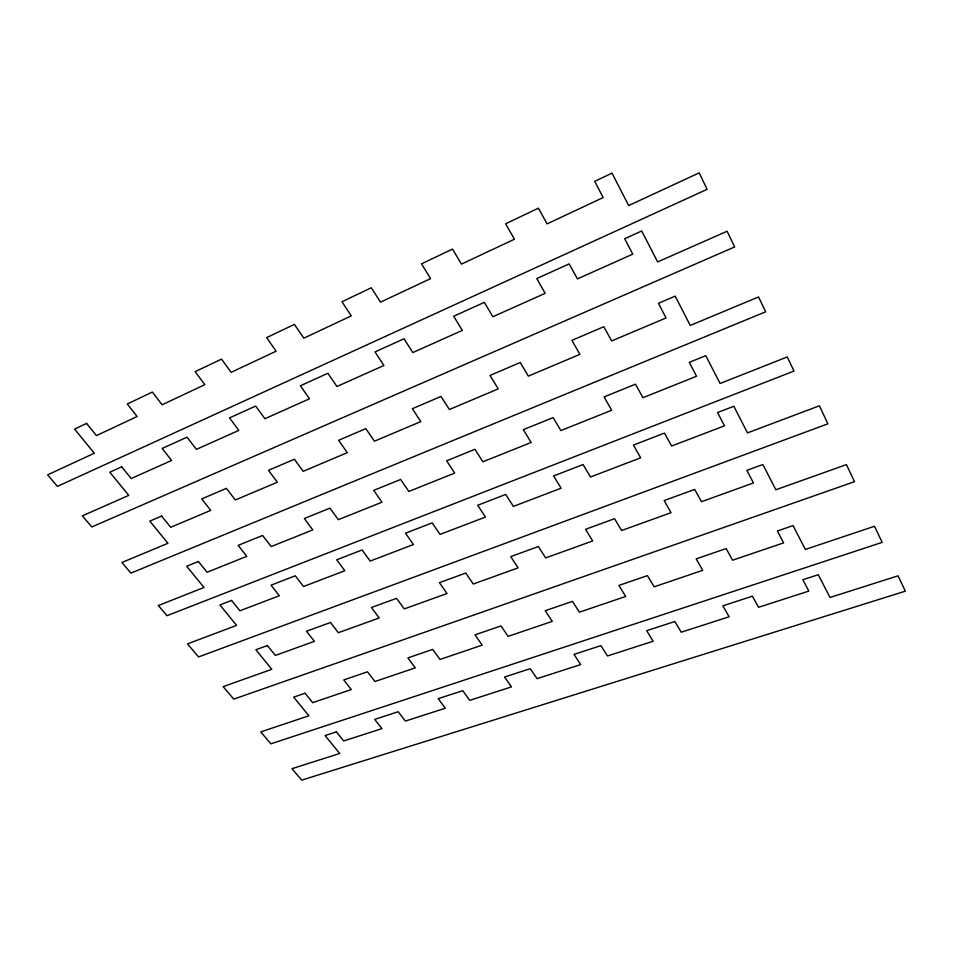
<?xml version="1.0" encoding="UTF-8"?>
<svg xmlns="http://www.w3.org/2000/svg" width="953" height="953" viewBox="0 0 953 953"><rect width="100%" height="100%" fill="white"/><g stroke="black" fill="none" stroke-linecap="round" stroke-linejoin="round"><path stroke-width="1.43" d="M86.568 423.394L74.596 429.1L94.299 453.223L47.65 474.844L57.418 486.375L707.09 189.337L699.216 172.862L628.658 205.562L611.993 173.112L594.708 181.356L603.166 197.545L547.093 223.884L538.421 208.159L505.626 223.788L514.417 239.239L461.466 264.112L452.496 249.09L421.512 263.85L430.589 278.621L380.509 302.149L371.289 287.77L341.972 301.744L351.276 315.884L303.852 338.172L294.406 324.389L266.626 337.624L276.132 351.192L231.138 372.325L221.525 359.114L195.162 371.67L204.835 384.69L162.105 404.763L152.337 392.064L127.285 404.001L137.101 416.509L96.456 435.616L86.568 423.394M121.71 466.803L109.809 472.2L128.762 495.381L82.387 515.859L91.798 526.961L734.644 246.946L727.127 231.245L657.618 261.932L641.714 230.983L624.668 238.715L632.744 254.153L577.435 278.895L569.155 263.886L536.777 278.574L545.176 293.333L492.88 316.73L484.303 302.363L453.688 316.253L462.36 330.381L412.84 352.539L404.012 338.78L374.994 351.931L383.904 365.487L336.945 386.489L327.903 373.29L300.386 385.774L309.499 398.771L264.898 418.724L255.678 406.049L229.53 417.902L238.81 430.399L196.401 449.375L187.026 437.177L162.153 448.458L171.588 460.478L131.216 478.537L121.71 466.803M161.617 516.085L149.812 521.136L167.919 543.293L121.901 562.496L130.895 573.11L765.652 311.81L758.552 296.955L690.246 325.438L675.189 296.145L658.428 303.316L666.064 317.945L611.647 340.936L603.809 326.712L571.919 340.364L579.889 354.361L528.355 376.137L520.219 362.509L490.009 375.446L498.252 388.86L449.387 409.516L441.001 396.436L412.351 408.706L420.821 421.583L374.422 441.203L365.809 428.636L338.601 440.286L347.273 452.675L303.161 471.318L294.37 459.239L268.484 470.317L277.335 482.23L235.331 499.98L226.385 488.353L201.738 498.907L210.732 510.379L170.694 527.295L161.617 516.085M198.391 561.496L186.681 566.249L204.025 587.477L158.353 605.536L166.978 615.709L793.992 371.062L787.238 356.946L720.075 383.499L705.768 355.672L689.281 362.354L696.536 376.244L642.953 397.711L635.496 384.178L604.083 396.924L611.659 410.243L560.852 430.577L553.109 417.605L523.304 429.684L531.155 442.478L482.921 461.788L474.916 449.316L446.623 460.799L454.7 473.081L408.837 491.45L400.629 479.454L373.707 490.378L381.998 502.195L338.339 519.683L329.941 508.14L304.317 518.527L312.775 529.916L271.164 546.581L262.611 535.455L238.179 545.366L246.791 556.338L207.087 572.241L198.391 561.496M231.543 600.438L219.905 604.941L236.594 625.382L187.491 643.883L198.569 656.927L827.907 423.811L819.366 405.811L747.486 432.888L733.834 406.264L717.561 412.554L724.483 425.848L671.591 446.028L664.467 433.079L633.447 445.075L640.678 457.821L590.479 476.988L583.057 464.552L553.598 475.94L561.114 488.198L513.393 506.412L505.721 494.44L477.715 505.269L485.458 517.062L440.048 534.395L432.162 522.887L405.49 533.192L413.447 544.544L370.169 561.067L362.104 549.964L336.683 559.792L344.819 570.74L303.531 586.5L295.299 575.791L271.045 585.166L279.324 595.732L239.906 610.778L231.543 600.438M267.376 645.538L255.845 649.743L271.819 669.304L223.157 686.636L233.771 699.121L854.519 481.682L846.419 464.623L775.837 489.759L762.876 464.504L746.878 470.353L753.466 482.957L701.456 501.719L694.689 489.413L664.158 500.563L671.043 512.69L621.618 530.511L614.566 518.694L585.547 529.296L592.695 540.947L545.652 557.922L538.35 546.534L510.725 556.623L518.11 567.857L473.284 584.034L465.767 573.051L439.428 582.676L447.017 593.505L404.263 608.931L396.567 598.341L371.432 607.514L379.199 617.973L338.363 632.697L330.5 622.476L306.497 631.243L314.407 641.345L275.381 655.426L267.376 645.538M305.067 693.236L293.667 697.143L308.891 715.786L260.741 731.916L270.855 743.828L882.156 542.376L874.509 526.27L805.321 549.452L793.063 525.591L777.386 530.988L783.604 542.888L732.571 560.209L726.162 548.583L696.178 558.875L702.706 570.335L654.127 586.822L647.444 575.624L618.902 585.428L625.68 596.471L579.388 612.171L572.467 601.379L545.259 610.718L552.264 621.38L508.104 636.354L500.956 625.942L474.999 634.853L482.206 645.145L440.024 659.452L432.698 649.386L407.896 657.904L415.282 667.85L374.958 681.526L367.465 671.794L343.747 679.942L351.288 689.555L312.691 702.647L305.067 693.236M336.373 731.892L325.068 735.585L339.709 753.489L291.963 768.678L301.696 780.138L905.35 591.182L898.048 575.815L829.992 597.471L818.293 574.707L802.855 579.746L808.799 591.11L758.54 607.299L752.417 596.197L722.886 605.834L729.116 616.782L681.228 632.208L674.831 621.499L646.682 630.683L653.162 641.25L607.478 655.962L600.855 645.634L573.992 654.389L580.699 664.598L537.063 678.643L530.225 668.672L504.566 677.035L511.475 686.899L469.758 700.336L462.741 690.675L438.201 698.68L445.289 708.222L405.37 721.076L398.187 711.736L374.696 719.396L381.927 728.628L343.699 740.946L336.373 731.892"/></g></svg>
